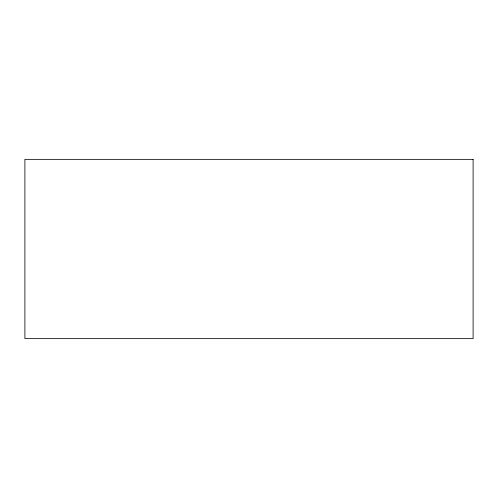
<?xml version="1.0" encoding="UTF-8"?>
<svg xmlns="http://www.w3.org/2000/svg" width="498" height="498" viewBox="0 0 498 498"><rect width="100%" height="100%" fill="white"/><g stroke="black" fill="none" stroke-linecap="round" stroke-linejoin="round"><path stroke-width="0.75" d="M473.1 159.36L24.9 159.36L24.9 338.64L473.1 338.64L473.1 159.36"/></g></svg>
